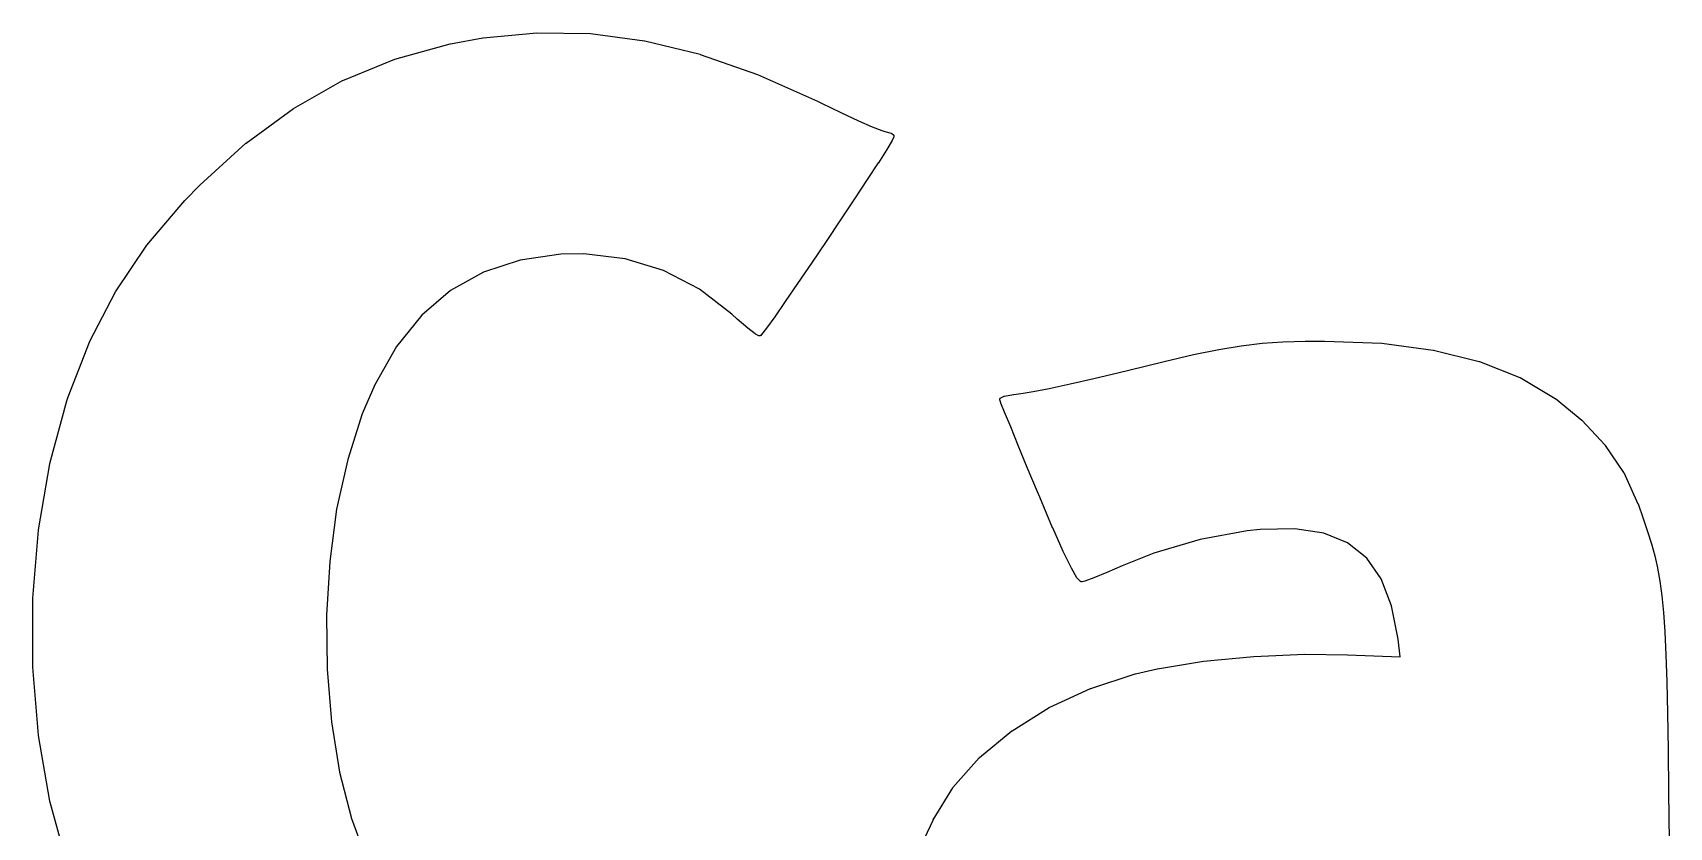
# Model space of a CAD drawing. Extents: x 125.2 to 205.2, y -134.4 to -54.5.
# Drawn here: x 193.876 to 198.724, y -74.337 to -71.983 of the extents above; entities that cross this region are included whole.
import ezdxf

# ---------------------------------------------------------------- set-up
doc = ezdxf.new("R2010")
doc.units = 0
doc.header["$MEASUREMENT"] = 0
doc.layers.add('BLACK', color=7, linetype='CONTINUOUS')

msp = doc.modelspace()

# ---------------------------------------------------------------- linework, layer by layer
at = {"layer": 'Black'}
for p, q in [((195.21, -71.9981), (195.369, -71.9825)), ((195.369, -71.9825), (195.369, -71.9825)), ((195.369, -71.9825), (195.369, -71.9825)), ((195.369, -71.9825), (195.528, -71.9851)), ((195.528, -71.9851), (195.528, -71.9851)), ((195.528, -71.9851), (195.528, -71.9851)), ((195.528, -71.9851), (195.688, -72.0063)), ((194.949, -72.0607), (195.113, -72.0157)), ((195.113, -72.0157), (195.114, -72.0157)), ((195.114, -72.0156), (195.209, -71.9981)), ((195.114, -72.0157), (195.114, -72.0156)), ((195.209, -71.9981), (195.21, -71.9981)), ((195.21, -71.9981), (195.21, -71.9981)), ((195.688, -72.0063), (195.688, -72.0064)), ((195.688, -72.0064), (195.689, -72.0064)), ((195.689, -72.0064), (195.853, -72.0465)), ((194.795, -72.124), (194.949, -72.0609)), ((194.949, -72.0609), (194.949, -72.0607)), ((194.949, -72.0609), (194.949, -72.0609)), ((195.853, -72.0465), (195.853, -72.0466)), ((195.853, -72.0466), (195.853, -72.0467)), ((195.853, -72.0467), (196.023, -72.1062)), ((194.648, -72.2066), (194.794, -72.1243)), ((194.794, -72.1242), (194.795, -72.124)), ((194.794, -72.1243), (194.794, -72.1242)), ((196.023, -72.1062), (196.023, -72.1063)), ((196.023, -72.1063), (196.023, -72.1063)), ((196.023, -72.1063), (196.201, -72.1856)), ((196.201, -72.1856), (196.201, -72.1856)), ((196.201, -72.1856), (196.201, -72.1857)), ((196.201, -72.1857), (196.213, -72.1912)), ((194.508, -72.3094), (194.648, -72.2069)), ((194.648, -72.2067), (194.648, -72.2066)), ((194.648, -72.2069), (194.648, -72.2067)), ((196.213, -72.1912), (196.27, -72.2192)), ((196.27, -72.2192), (196.322, -72.2433)), ((196.322, -72.2433), (196.363, -72.2616)), ((196.363, -72.2616), (196.391, -72.2726)), ((196.391, -72.2726), (196.4, -72.2751)), ((196.4, -72.2751), (196.4, -72.2751)), ((196.4, -72.2751), (196.419, -72.2801)), ((196.419, -72.2801), (196.42, -72.2802)), ((196.42, -72.2802), (196.42, -72.2803)), ((196.42, -72.2803), (196.42, -72.2806)), ((196.42, -72.2806), (196.421, -72.2808)), ((196.421, -72.2808), (196.421, -72.2811)), ((196.421, -72.2811), (196.421, -72.2812)), ((196.421, -72.2812), (196.426, -72.2855)), ((194.371, -72.4337), (194.507, -72.3098)), ((194.507, -72.3096), (194.508, -72.3094)), ((194.507, -72.3098), (194.507, -72.3096)), ((196.406, -72.3286), (196.381, -72.3679)), ((196.422, -72.3022), (196.406, -72.3285)), ((196.406, -72.3285), (196.406, -72.3285)), ((196.406, -72.3285), (196.406, -72.3286)), ((196.427, -72.2913), (196.422, -72.3018)), ((196.422, -72.3018), (196.422, -72.302)), ((196.422, -72.302), (196.422, -72.3022)), ((196.426, -72.2855), (196.426, -72.2859)), ((196.426, -72.2859), (196.427, -72.2864)), ((196.427, -72.2864), (196.427, -72.2866)), ((196.427, -72.2866), (196.427, -72.2868)), ((196.427, -72.2868), (196.427, -72.2874)), ((196.427, -72.2874), (196.427, -72.2879)), ((196.427, -72.2879), (196.427, -72.2882)), ((196.427, -72.2882), (196.428, -72.2885)), ((196.428, -72.2885), (196.427, -72.2891)), ((196.427, -72.2891), (196.428, -72.2897)), ((196.428, -72.2897), (196.427, -72.2899)), ((196.427, -72.2899), (196.427, -72.2902)), ((196.427, -72.2902), (196.427, -72.2908)), ((196.427, -72.2908), (196.427, -72.2913)), ((196.38, -72.368), (196.348, -72.4177)), ((196.381, -72.3679), (196.38, -72.368)), ((196.38, -72.368), (196.38, -72.368)), ((196.348, -72.4177), (196.31, -72.4751)), ((196.348, -72.4177), (196.348, -72.4177)), ((196.348, -72.4177), (196.348, -72.4177)), ((194.327, -72.4792), (194.371, -72.4339)), ((194.371, -72.4338), (194.371, -72.4337)), ((194.371, -72.4339), (194.371, -72.4338)), ((196.31, -72.4751), (196.269, -72.5372)), ((196.31, -72.4751), (196.31, -72.4751)), ((196.31, -72.4751), (196.31, -72.4751)), ((194.214, -72.6116), (194.327, -72.4794)), ((194.327, -72.4793), (194.327, -72.4792)), ((194.327, -72.4794), (194.327, -72.4793)), ((196.269, -72.5373), (196.226, -72.6015)), ((196.269, -72.5372), (196.269, -72.5373)), ((196.269, -72.5373), (196.269, -72.5373)), ((194.121, -72.75), (194.214, -72.6121)), ((194.214, -72.6119), (194.214, -72.6116)), ((194.214, -72.6121), (194.214, -72.6119)), ((196.226, -72.6015), (196.183, -72.6651)), ((196.226, -72.6015), (196.226, -72.6015)), ((196.226, -72.6015), (196.226, -72.6015)), ((195.32, -72.6561), (195.211, -72.6917)), ((195.44, -72.639), (195.32, -72.6561)), ((195.509, -72.6379), (195.44, -72.639)), ((195.631, -72.6521), (195.509, -72.6379)), ((195.745, -72.6869), (195.631, -72.6521)), ((196.183, -72.6651), (196.142, -72.7252)), ((196.183, -72.6651), (196.183, -72.6651)), ((196.183, -72.6651), (196.183, -72.6651)), ((195.211, -72.6917), (195.114, -72.7461)), ((195.851, -72.7419), (195.745, -72.6869)), ((194.044, -72.8984), (194.121, -72.7505)), ((194.121, -72.7503), (194.121, -72.75)), ((194.121, -72.7505), (194.121, -72.7503)), ((195.114, -72.7461), (195.029, -72.8196)), ((195.947, -72.8168), (195.851, -72.7419)), ((196.142, -72.7253), (196.105, -72.7792)), ((196.142, -72.7252), (196.142, -72.7252)), ((196.142, -72.7252), (196.142, -72.7253)), ((195.963, -72.8311), (195.947, -72.8168)), ((196.105, -72.7792), (196.074, -72.8243)), ((196.105, -72.7792), (196.105, -72.7792)), ((196.105, -72.7792), (196.105, -72.7792)), ((195.029, -72.8196), (194.954, -72.9125)), ((195.963, -72.8312), (195.963, -72.8311)), ((195.994, -72.8577), (195.963, -72.8312)), ((195.963, -72.8312), (195.963, -72.8312)), ((195.994, -72.8578), (195.994, -72.8577)), ((195.994, -72.8579), (195.994, -72.8578)), ((196.016, -72.8751), (195.994, -72.8579)), ((196.05, -72.8578), (196.035, -72.8766)), ((196.074, -72.8243), (196.05, -72.8576)), ((196.05, -72.8576), (196.05, -72.8577)), ((196.05, -72.8577), (196.05, -72.8578)), ((196.074, -72.8243), (196.074, -72.8243)), ((196.074, -72.8243), (196.074, -72.8243)), ((193.981, -73.061), (194.044, -72.8989)), ((194.044, -72.8987), (194.044, -72.8984)), ((194.044, -72.8989), (194.044, -72.8987)), ((194.954, -72.9125), (194.889, -73.0253)), ((196.017, -72.8754), (196.016, -72.8751)), ((196.017, -72.8757), (196.017, -72.8754)), ((196.027, -72.8803), (196.017, -72.8757)), ((196.028, -72.8805), (196.027, -72.8803)), ((196.028, -72.8807), (196.028, -72.8805)), ((196.029, -72.8807), (196.028, -72.8807)), ((196.03, -72.8807), (196.029, -72.8807)), ((196.029, -72.8807), (196.029, -72.8808)), ((196.029, -72.8808), (196.029, -72.8807)), ((196.031, -72.8806), (196.03, -72.8806)), ((196.03, -72.8806), (196.03, -72.8807)), ((196.032, -72.8802), (196.031, -72.8804)), ((196.031, -72.8804), (196.031, -72.8806)), ((196.033, -72.8795), (196.032, -72.8799)), ((196.032, -72.8799), (196.032, -72.88)), ((196.032, -72.88), (196.032, -72.8802)), ((196.035, -72.877), (196.033, -72.8791)), ((196.033, -72.8791), (196.033, -72.8795)), ((196.035, -72.8766), (196.035, -72.8768)), ((196.035, -72.8768), (196.035, -72.877)), ((197.39, -72.921), (197.456, -72.9101)), ((197.456, -72.9101), (197.518, -72.9027)), ((197.456, -72.9101), (197.456, -72.9101)), ((197.456, -72.9101), (197.456, -72.9101)), ((197.518, -72.9027), (197.579, -72.8983)), ((197.518, -72.9027), (197.518, -72.9027)), ((197.518, -72.9027), (197.518, -72.9027)), ((197.579, -72.8983), (197.645, -72.8963)), ((197.579, -72.8983), (197.579, -72.8984)), ((197.579, -72.8984), (197.579, -72.8983)), ((197.645, -72.8963), (197.703, -72.8959)), ((197.645, -72.8963), (197.645, -72.8963)), ((197.645, -72.8963), (197.645, -72.8963)), ((197.703, -72.8959), (197.703, -72.8959)), ((197.703, -72.8959), (197.703, -72.8959)), ((197.703, -72.8959), (197.873, -72.9026)), ((197.873, -72.9026), (197.873, -72.9026)), ((197.873, -72.9026), (197.873, -72.9026)), ((197.873, -72.9026), (198.025, -72.9226)), ((197.123, -72.9819), (197.228, -72.9564)), ((197.228, -72.9563), (197.315, -72.9363)), ((197.228, -72.9564), (197.228, -72.9563)), ((197.228, -72.9563), (197.228, -72.9563)), ((197.315, -72.9362), (197.39, -72.9211)), ((197.315, -72.9363), (197.315, -72.9362)), ((197.315, -72.9363), (197.315, -72.9363)), ((197.39, -72.9211), (197.39, -72.921)), ((197.39, -72.9211), (197.39, -72.9211)), ((198.025, -72.9226), (198.025, -72.9227)), ((198.025, -72.9227), (198.026, -72.9227)), ((198.026, -72.9227), (198.161, -72.9564)), ((198.161, -72.9564), (198.161, -72.9565)), ((198.161, -72.9565), (198.162, -72.9566)), ((198.162, -72.9566), (198.281, -73.0041)), ((196.949, -73.0229), (197.019, -73.0069)), ((197.019, -73.0069), (197.094, -72.989)), ((197.019, -73.0069), (197.019, -73.0069)), ((197.094, -72.989), (197.123, -72.9819)), ((197.094, -72.989), (197.094, -72.989)), ((197.123, -72.9819), (197.123, -72.9819)), ((197.123, -72.9819), (197.123, -72.9819)), ((198.281, -73.0041), (198.281, -73.0043)), ((198.281, -73.0043), (198.282, -73.0044)), ((198.282, -73.0044), (198.386, -73.0661)), ((194.889, -73.0253), (194.852, -73.1114)), ((196.754, -73.0595), (196.755, -73.0593)), ((196.755, -73.0593), (196.781, -73.054)), ((196.781, -73.054), (196.781, -73.054)), ((196.781, -73.054), (196.782, -73.054)), ((196.782, -73.054), (196.81, -73.0503)), ((196.81, -73.0503), (196.84, -73.0455)), ((196.84, -73.0455), (196.887, -73.0361)), ((196.887, -73.0361), (196.949, -73.0229)), ((193.927, -73.2591), (193.977, -73.0731)), ((193.977, -73.0728), (193.981, -73.0612)), ((193.977, -73.073), (193.977, -73.0728)), ((193.977, -73.0731), (193.977, -73.073)), ((193.981, -73.0611), (193.981, -73.061)), ((193.981, -73.0612), (193.981, -73.0611)), ((196.741, -73.0669), (196.742, -73.0663)), ((196.741, -73.067), (196.741, -73.0669)), ((196.741, -73.0672), (196.741, -73.067)), ((196.741, -73.0679), (196.741, -73.0672)), ((196.741, -73.0685), (196.741, -73.0679)), ((196.741, -73.0687), (196.741, -73.0685)), ((196.741, -73.0689), (196.741, -73.0687)), ((196.741, -73.0696), (196.741, -73.0689)), ((196.741, -73.0703), (196.741, -73.0696)), ((196.741, -73.0704), (196.741, -73.0703)), ((196.741, -73.0706), (196.741, -73.0704)), ((196.744, -73.0794), (196.741, -73.0706)), ((196.742, -73.0654), (196.743, -73.065)), ((196.742, -73.0656), (196.742, -73.0654)), ((196.742, -73.0657), (196.742, -73.0656)), ((196.742, -73.0663), (196.742, -73.0657)), ((196.743, -73.0646), (196.744, -73.0645)), ((196.743, -73.065), (196.743, -73.0646)), ((196.744, -73.0644), (196.754, -73.0597)), ((196.744, -73.0645), (196.744, -73.0644)), ((196.744, -73.0795), (196.744, -73.0794)), ((196.744, -73.0796), (196.744, -73.0795)), ((196.755, -73.1069), (196.744, -73.0796)), ((196.754, -73.0597), (196.754, -73.0595)), ((196.773, -73.1498), (196.755, -73.1069)), ((196.755, -73.1069), (196.755, -73.1069)), ((196.755, -73.1069), (196.755, -73.1069)), ((198.386, -73.0661), (198.387, -73.0663)), ((198.387, -73.0663), (198.387, -73.0665)), ((198.387, -73.0665), (198.465, -73.1301)), ((194.852, -73.1114), (194.809, -73.2467)), ((196.795, -73.2053), (196.773, -73.1498)), ((196.773, -73.1498), (196.773, -73.1498)), ((196.773, -73.1498), (196.773, -73.1498)), ((198.465, -73.1301), (198.465, -73.1304)), ((198.465, -73.1304), (198.465, -73.1306)), ((198.465, -73.1306), (198.534, -73.2047)), ((198.534, -73.2047), (198.534, -73.205)), ((194.809, -73.2467), (194.776, -73.3937)), ((196.822, -73.2707), (196.795, -73.2053)), ((196.795, -73.2053), (196.795, -73.2053)), ((196.795, -73.2053), (196.795, -73.2053)), ((198.534, -73.205), (198.534, -73.2053)), ((198.534, -73.2053), (198.588, -73.2851)), ((193.893, -73.4557), (193.927, -73.2596)), ((193.927, -73.2593), (193.927, -73.2591)), ((193.927, -73.2596), (193.927, -73.2593)), ((196.852, -73.343), (196.822, -73.2707)), ((196.822, -73.2707), (196.822, -73.2707)), ((196.822, -73.2707), (196.822, -73.2707)), ((198.588, -73.2851), (198.588, -73.2854)), ((198.588, -73.2854), (198.589, -73.2858)), ((198.589, -73.2858), (198.631, -73.378)), ((196.859, -73.3588), (196.852, -73.343)), ((196.852, -73.343), (196.852, -73.343)), ((196.852, -73.343), (196.852, -73.343)), ((194.776, -73.3937), (194.756, -73.5488)), ((196.897, -73.4494), (196.859, -73.3588)), ((196.859, -73.3588), (196.859, -73.3588)), ((196.859, -73.3588), (196.859, -73.3588)), ((198.631, -73.378), (198.632, -73.3782)), ((198.632, -73.3782), (198.632, -73.3784)), ((198.632, -73.3784), (198.647, -73.4215)), ((198.647, -73.4215), (198.647, -73.4215)), ((198.647, -73.4215), (198.647, -73.4216)), ((198.647, -73.4216), (198.66, -73.4606)), ((193.876, -73.6582), (193.893, -73.4561)), ((193.893, -73.4559), (193.893, -73.4557)), ((193.893, -73.4561), (193.893, -73.4559)), ((196.898, -73.4495), (196.897, -73.4494)), ((196.929, -73.5193), (196.898, -73.4495)), ((196.898, -73.4495), (196.898, -73.4495)), ((197.334, -73.4837), (197.197, -73.5245)), ((197.474, -73.4586), (197.334, -73.4837)), ((197.512, -73.4546), (197.474, -73.4586)), ((197.615, -73.4525), (197.512, -73.4546)), ((197.701, -73.4655), (197.615, -73.4525)), ((197.771, -73.4941), (197.701, -73.4655)), ((197.828, -73.5389), (197.771, -73.4941)), ((198.66, -73.4606), (198.66, -73.4606)), ((198.66, -73.4606), (198.66, -73.4607)), ((198.66, -73.4607), (198.671, -73.4968)), ((196.929, -73.5194), (196.929, -73.5193)), ((196.929, -73.5193), (196.929, -73.5193)), ((196.953, -73.5686), (196.929, -73.5194)), ((197.197, -73.5245), (197.103, -73.5624)), ((197.871, -73.6007), (197.828, -73.5389)), ((198.671, -73.4968), (198.671, -73.4969)), ((198.671, -73.4969), (198.671, -73.497)), ((198.671, -73.497), (198.681, -73.5321)), ((198.681, -73.5321), (198.681, -73.5322)), ((198.681, -73.5322), (198.681, -73.5323)), ((198.681, -73.5323), (198.689, -73.5683)), ((194.756, -73.5488), (194.746, -73.7081)), ((196.953, -73.5687), (196.953, -73.5686)), ((196.953, -73.5689), (196.953, -73.5687)), ((196.969, -73.5979), (196.953, -73.5689)), ((197.058, -73.5818), (197.019, -73.5974)), ((197.103, -73.5624), (197.058, -73.5818)), ((197.058, -73.5818), (197.058, -73.5818)), ((197.058, -73.5818), (197.058, -73.5818)), ((198.689, -73.5683), (198.689, -73.5684)), ((198.689, -73.5684), (198.689, -73.5685)), ((198.689, -73.5685), (198.696, -73.6072)), ((196.97, -73.5984), (196.969, -73.5979)), ((196.97, -73.599), (196.97, -73.5984)), ((196.98, -73.6081), (196.97, -73.599)), ((196.981, -73.6085), (196.98, -73.6081)), ((196.981, -73.609), (196.981, -73.6085)), ((196.982, -73.609), (196.981, -73.609)), ((196.982, -73.6091), (196.982, -73.609)), ((196.982, -73.6092), (196.982, -73.6091)), ((196.983, -73.6094), (196.982, -73.6092)), ((196.984, -73.6094), (196.983, -73.6094)), ((196.983, -73.6094), (196.983, -73.6094)), ((196.983, -73.6094), (196.983, -73.6094)), ((196.985, -73.6093), (196.984, -73.6094)), ((196.993, -73.6072), (196.985, -73.6093)), ((197.019, -73.5975), (196.993, -73.6071)), ((196.993, -73.6071), (196.993, -73.6071)), ((196.993, -73.6071), (196.993, -73.6072)), ((197.019, -73.5974), (197.019, -73.5974)), ((197.019, -73.5974), (197.019, -73.5975)), ((197.901, -73.6805), (197.871, -73.6007)), ((198.696, -73.6072), (198.696, -73.6073)), ((198.696, -73.6073), (198.696, -73.6074)), ((198.696, -73.6074), (198.702, -73.6505)), ((193.876, -73.6584), (193.876, -73.6582)), ((193.876, -73.6586), (193.876, -73.6584)), ((193.876, -73.8623), (193.876, -73.6586)), ((197.921, -73.779), (197.901, -73.6805)), ((198.702, -73.6505), (198.702, -73.6506)), ((198.702, -73.6506), (198.702, -73.6507)), ((198.702, -73.6507), (198.707, -73.7002)), ((194.746, -73.7081), (194.748, -73.8677)), ((198.707, -73.7002), (198.707, -73.7002)), ((198.707, -73.7002), (198.707, -73.7003)), ((198.707, -73.7003), (198.711, -73.7579)), ((197.927, -73.832), (197.921, -73.779)), ((198.711, -73.7579), (198.711, -73.758)), ((198.711, -73.758), (198.711, -73.758)), ((198.711, -73.758), (198.714, -73.8257)), ((197.344, -73.8448), (197.493, -73.8302)), ((197.493, -73.8302), (197.644, -73.8238)), ((197.493, -73.8302), (197.493, -73.8302)), ((197.493, -73.8302), (197.493, -73.8302)), ((197.644, -73.8238), (197.644, -73.8238)), ((197.644, -73.8238), (197.645, -73.8238)), ((197.645, -73.8238), (197.771, -73.8254)), ((197.771, -73.8254), (197.771, -73.8255)), ((197.771, -73.8255), (197.771, -73.8254)), ((197.771, -73.8254), (197.927, -73.832)), ((198.714, -73.8257), (198.714, -73.8257)), ((198.714, -73.8257), (198.714, -73.8257)), ((198.714, -73.8257), (198.717, -73.9052)), ((193.876, -73.8625), (193.876, -73.8623)), ((193.876, -73.8627), (193.876, -73.8625)), ((193.893, -74.064), (193.876, -73.8627)), ((194.748, -73.8677), (194.761, -74.024)), ((197.01, -73.925), (197.142, -73.8821)), ((197.142, -73.882), (197.143, -73.8819)), ((197.142, -73.8821), (197.142, -73.882)), ((197.143, -73.8819), (197.207, -73.867)), ((197.207, -73.867), (197.208, -73.8669)), ((197.207, -73.867), (197.207, -73.867)), ((197.208, -73.8669), (197.344, -73.8448)), ((197.344, -73.8448), (197.344, -73.8448)), ((197.344, -73.8448), (197.344, -73.8448)), ((196.887, -73.9818), (197.009, -73.9252)), ((197.009, -73.9252), (197.01, -73.9251)), ((197.01, -73.9251), (197.01, -73.925)), ((198.717, -73.9052), (198.717, -73.9052)), ((198.717, -73.9052), (198.717, -73.9052)), ((198.717, -73.9052), (198.719, -73.9983)), ((194.761, -74.024), (194.785, -74.1729)), ((196.777, -74.0508), (196.887, -73.9821)), ((196.887, -73.982), (196.887, -73.9818)), ((196.887, -73.9821), (196.887, -73.982)), ((198.719, -73.9983), (198.719, -73.9983)), ((198.719, -73.9983), (198.719, -73.9984)), ((198.719, -73.9984), (198.721, -74.1069)), ((193.893, -74.0642), (193.893, -74.064)), ((193.893, -74.0644), (193.893, -74.0642)), ((193.927, -74.259), (193.893, -74.0644)), ((196.681, -74.1303), (196.776, -74.0512)), ((196.776, -74.051), (196.777, -74.0508)), ((196.776, -74.0512), (196.776, -74.051)), ((198.721, -74.1069), (198.721, -74.107)), ((198.721, -74.107), (198.721, -74.107)), ((198.721, -74.107), (198.722, -74.2329)), ((194.785, -74.1729), (194.82, -74.3107)), ((196.602, -74.2189), (196.68, -74.1309)), ((196.68, -74.1309), (196.681, -74.1306)), ((196.681, -74.1306), (196.681, -74.1303)), ((196.543, -74.3149), (196.602, -74.2196)), ((196.602, -74.2192), (196.602, -74.2189)), ((196.602, -74.2196), (196.602, -74.2192)), ((193.927, -74.2592), (193.927, -74.259)), ((193.927, -74.2594), (193.927, -74.2592)), ((193.977, -74.4431), (193.927, -74.2594)), ((198.722, -74.2329), (198.722, -74.2329)), ((198.722, -74.2329), (198.722, -74.2329)), ((198.722, -74.2329), (198.724, -74.378)), ((194.82, -74.3107), (194.866, -74.4338)), ((196.519, -74.3678), (196.543, -74.3154)), ((196.543, -74.3152), (196.543, -74.3149)), ((196.543, -74.3154), (196.543, -74.3152))]:
    msp.add_line(p, q, dxfattribs=at)

doc.saveas('drawing.dxf')
